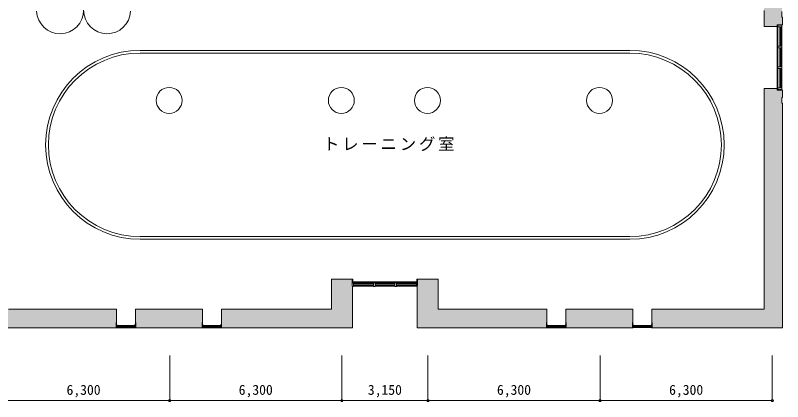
# Model space of a CAD drawing. Units: millimetres, scale not verified. Extents: x -61855 to 52913, y -114842 to -21833.
# Drawn here: x 24835 to 52913, y -108868 to -94726 of the extents above; entities that cross this region are included whole.
import ezdxf
from ezdxf.enums import TextEntityAlignment as Align

# ---------------------------------------------------------------- set-up
doc = ezdxf.new("R2010")
doc.units = ezdxf.units.MM
doc.header["$LTSCALE"] = 200
doc.header["$PDMODE"] = 32
doc.header["$PDSIZE"] = 80
for name, color, linetype, lineweight in [('0-1_躯体', 7, 'Continuous', 9), ('0-2_建具', 7, 'Continuous', 9), ('0-6_寸法', 4, 'Continuous', 5)]:
    doc.layers.add(name, color=color, linetype=linetype, lineweight=lineweight)
doc.layers.add('0-4_室名', color=7, linetype='Continuous')
doc.styles.add('・', font='')
doc.styles.add('ＭＳ ゴシック', font='')
doc.styles.get('・').set_extended_font_data('・')
doc.styles.get('ＭＳ ゴシック').set_extended_font_data('MS Gothic')

msp = doc.modelspace()

# ---------------------------------------------------------------- linework, layer by layer
at = {"layer": '0-1_躯体'}
for p, q in [((52233.2, -94550), (52233.2, -95130)), ((52913.2, -95070), (52913.2, -94790)), ((52233.2, -95130), (52713.2, -95130)), ((52713.2, -95070), (52713.2, -97460)), ((52913.2, -95070), (52713.2, -95070)), ((52233.2, -97400), (52233.2, -105485)), ((52233.2, -97400), (52713.2, -97400)), ((52713.2, -97460), (52913.2, -97460)), ((52913.2, -97740), (52913.2, -97460)), ((52913.2, -97740), (52883.2, -97740)), ((52913.2, -106165), (52913.2, -97940)), ((37163.2, -104385), (36403.2, -104385)), ((36403.2, -104385), (36403.2, -105485)), ((37163.2, -104385), (37163.2, -104635)), ((40313.2, -104385), (39553.2, -104385)), ((40313.2, -104385), (40313.2, -105485)), ((37173.2, -104635), (37163.2, -104635)), ((39543.2, -104620), (39543.2, -106165)), ((28533.2, -105485), (24583.2, -105485)), ((28533.2, -105485), (28533.2, -105965)), ((31678.2, -105485), (29228.2, -105485)), ((29228.2, -105485), (29228.2, -105965)), ((31678.2, -105485), (29228.2, -105485)), ((31678.2, -105485), (31678.2, -105965)), ((32373.2, -105485), (32373.2, -105965)), ((36403.2, -105485), (32373.2, -105485)), ((44283.2, -105485), (40313.2, -105485)), ((47428.2, -105485), (44978.2, -105485)), ((44978.2, -105485), (44978.2, -105965)), ((47428.2, -105485), (47428.2, -105965)), ((48123.2, -105485), (48123.2, -105965)), ((52233.2, -105485), (48123.2, -105485)), ((28523.2, -105965), (28523.2, -106115)), ((28533.2, -105965), (28523.2, -105965)), ((28533.2, -105975), (28533.2, -106165)), ((29228.2, -105965), (29238.2, -105965)), ((29228.2, -105974.9), (29228.2, -106165)), ((29238.2, -105965), (29238.2, -106115)), ((32373.2, -105965), (32383.2, -105965)), ((32383.2, -105965), (32383.2, -106115)), ((44273.2, -105965), (44273.2, -106115)), ((44283.2, -105975), (44283.2, -106165)), ((44978.2, -105965), (44988.2, -105965)), ((44978.2, -105974.9), (44978.2, -106165)), ((44988.2, -105965), (44988.2, -106115)), ((48123.2, -105965), (48133.2, -105965)), ((48133.2, -105965), (48133.2, -106115)), ((47418.2, -106165), (39543.2, -106165)), ((52913.2, -106165), (48133.2, -106165))]:
    msp.add_line(p, q, dxfattribs=at)
for points in [[(52913.2, -94790), (52883.2, -94790), (52883.2, -94590)], [(52913.2, -97940), (52883.2, -97940), (52883.2, -97740)], [(39553.2, -104385), (39553.2, -104620), (39543.2, -104620)], [(37173.2, -104635), (37173.2, -106165), (23803.2, -106165)], [(44283.2, -105485), (44283.2, -105965), (44273.2, -105965)], [(31678.2, -105965), (31668.2, -105965), (31668.2, -106115)], [(47428.2, -105965), (47418.2, -105965), (47418.2, -106115)]]:
    msp.add_lwpolyline(points, dxfattribs=at)
for centre in [(30463.7, -97840), (36763.7, -97840), (39913.7, -97840), (46213.7, -97840)]:
    msp.add_circle(centre, 475, dxfattribs=at)
at = {"layer": '0-1_躯体', "color": 9}
for points in [[(52233.2, -95130), (52713.2, -95130), (52233.2, -94309.9), (52713.2, -94309.9)], [(52713.2, -95070), (52883.2, -95070), (52713.2, -94309.9), (52883.2, -94309.9)], [(52913.2, -94790), (52883.2, -94790), (52913.2, -95070), (52883.2, -95070)], [(52713.2, -97400), (52233.2, -97400), (52713.2, -97460), (52233.2, -97460)], [(52883.2, -97460), (52233.2, -97460), (52883.2, -97940), (52233.2, -97940)], [(52913.2, -97460), (52883.2, -97460), (52913.2, -97740), (52883.2, -97740)], [(52913.2, -97940), (52233.2, -97940), (52913.2, -105485), (52233.2, -105485)], [(36403.2, -104385), (36403.2, -106165), (37163.2, -104385), (37163.2, -106165)], [(40313.2, -104385), (39553.2, -104385), (40313.2, -106165), (39553.2, -106165)], [(37163.2, -104635), (37163.2, -106165), (37173.2, -104635), (37173.2, -106165)], [(39553.2, -104620), (39543.2, -104620), (39553.2, -106165), (39543.2, -106165)], [(28523.2, -105485), (23803.2, -105485), (28523.2, -106165), (23803.2, -106165)], [(28533.2, -105485), (28523.2, -105485), (28533.2, -105965), (28523.2, -105965)], [(29238.2, -105965), (29238.2, -105485), (29228.2, -105965), (29228.2, -105485)], [(31668.2, -106165), (31668.2, -105485), (29238.2, -106165), (29238.2, -105485)], [(31668.2, -105965), (31678.2, -105965), (31668.2, -105485), (31678.2, -105485)], [(32373.2, -105485), (32373.2, -105965), (32383.2, -105485), (32383.2, -105965)], [(32383.2, -106165), (36403.2, -106165), (32383.2, -105485), (36403.2, -105485)], [(40313.2, -105485), (40313.2, -106165), (44273.2, -105485), (44273.2, -106165)], [(44283.2, -105485), (44273.2, -105485), (44283.2, -105965), (44273.2, -105965)], [(44988.2, -105965), (44988.2, -105485), (44978.2, -105965), (44978.2, -105485)], [(44988.2, -106165), (47418.2, -106165), (44988.2, -105485), (47418.2, -105485)], [(47418.2, -105965), (47428.2, -105965), (47418.2, -105485), (47428.2, -105485)], [(48133.2, -105965), (48133.2, -105485), (48123.2, -105965), (48123.2, -105485)], [(52913.2, -106165), (52913.2, -105485), (48133.2, -106165), (48133.2, -105485)]]:
    msp.add_solid(points, dxfattribs=at)
at = {"layer": '0-2_建具'}
for p, q in [((52713.2, -95070), (52713.2, -95130)), ((52713.2, -95070), (52883.2, -95070)), ((52713.2, -97459.9), (52713.2, -95090)), ((52733.2, -95130), (52713.2, -95130)), ((52883.2, -95090), (52733.2, -95090)), ((52733.2, -95090), (52733.2, -97440)), ((52883.2, -95150), (52733.2, -95150)), ((52808.2, -95150), (52808.2, -95853)), ((52845.7, -95150), (52845.7, -95853)), ((52883.2, -97424.7), (52883.2, -95070)), ((29400.7, -96010), (47315.7, -96010)), ((52883.2, -95853), (52733.2, -95853)), ((52883.2, -95913), (52733.2, -95913)), ((52808.2, -96616.3), (52808.2, -95913)), ((52845.7, -96616.3), (52845.7, -95913)), ((29400.7, -96110), (47315.7, -96110)), ((52883.2, -96616.3), (52733.2, -96616.3)), ((52883.2, -96676.3), (52733.2, -96676.3)), ((52808.2, -97380), (52808.2, -96676.3)), ((52845.7, -97380), (52845.7, -96676.3)), ((52713.2, -97400), (52733.2, -97400)), ((52883.2, -97380), (52733.2, -97380)), ((52883.2, -97424.7), (52883.2, -97459.9)), ((52713.2, -97459.9), (52883.2, -97459.9)), ((52883.2, -97440), (52733.2, -97440)), ((47315.7, -102825), (29400.7, -102825)), ((47315.7, -102925), (29400.7, -102925)), ((37163.2, -104385), (37188.2, -104385)), ((37188.2, -104385), (37188.2, -104515)), ((39553.2, -104385), (39528.2, -104385)), ((39528.2, -104515), (39528.2, -104385)), ((39553.2, -104385), (39553.2, -104620)), ((37173.2, -104635), (37173.2, -104655)), ((37188.2, -104485), (39528.2, -104485)), ((37188.2, -104515), (37203.2, -104515)), ((37203.2, -104515), (39513.2, -104515)), ((37203.2, -104540), (37938.2, -104540)), ((37203.2, -104590), (37938.2, -104590)), ((37203.2, -104592), (37938.2, -104592)), ((37203.2, -104620), (37938.2, -104620)), ((37596.1, -104635), (37203.2, -104635)), ((37527.6, -104635), (37938.2, -104635)), ((37938.2, -104515), (37938.2, -104655)), ((37998.2, -104655), (37938.2, -104655)), ((37998.2, -104515), (37998.2, -104655)), ((37998.2, -104540), (38718.2, -104540)), ((38718.2, -104590), (37998.2, -104590)), ((38718.2, -104592), (37998.2, -104592)), ((38718.2, -104620), (37998.2, -104620)), ((37998.2, -104635), (38718.2, -104635)), ((38778.2, -104515), (38718.2, -104515)), ((38718.2, -104515), (38718.2, -104655)), ((38778.2, -104655), (38718.2, -104655)), ((38778.2, -104515), (38778.2, -104655)), ((39513.2, -104540), (38778.2, -104540)), ((39513.2, -104590), (38778.2, -104590)), ((38778.2, -104592), (39513.2, -104592)), ((39513.2, -104620), (38778.2, -104620)), ((39513.2, -104635), (38778.2, -104635)), ((39528.2, -104515), (39513.2, -104515)), ((39513.2, -104515), (39513.2, -104655)), ((39543.2, -104655), (39513.2, -104655)), ((39543.2, -104620), (39543.2, -104655)), ((39543.2, -104620), (39553.2, -104620)), ((28533.2, -105975), (28523.2, -105975)), ((28523.2, -105975), (28523.2, -106165)), ((28533.2, -105975), (28533.2, -106040)), ((28548.2, -106040), (28533.2, -106040)), ((28548.2, -106040), (28548.2, -106165)), ((28548.2, -106085), (28880.7, -106085)), ((28548.2, -106115), (28880.7, -106115)), ((28548.2, -106117.5), (28880.7, -106117.5)), ((28548.2, -106135), (28880.7, -106135)), ((29213.2, -106085), (28880.7, -106085)), ((29213.2, -106115), (28880.7, -106115)), ((29213.2, -106117.5), (28880.7, -106117.5)), ((29213.2, -106135), (28880.7, -106135)), ((29213.2, -106040), (29228.2, -106040)), ((29213.2, -106040), (29213.2, -106165)), ((29228.2, -105975), (29238.2, -105975)), ((29228.2, -105975), (29228.2, -106040)), ((29238.2, -105975), (29238.2, -106165)), ((31678.2, -105975), (31668.2, -105975)), ((31668.2, -105975), (31668.2, -106165)), ((31678.2, -105975), (31678.2, -106040)), ((31693.2, -106040), (31678.2, -106040)), ((31693.2, -106040), (31693.2, -106165)), ((31693.2, -106085), (32025.7, -106085)), ((31693.2, -106115), (32025.7, -106115)), ((31693.2, -106117.5), (32025.7, -106117.5)), ((31693.2, -106135), (32025.7, -106135)), ((32358.2, -106085), (32025.7, -106085)), ((32358.2, -106115), (32025.7, -106115)), ((32358.2, -106117.5), (32025.7, -106117.5)), ((32358.2, -106135), (32025.7, -106135)), ((32358.2, -106040), (32373.2, -106040)), ((32358.2, -106040), (32358.2, -106165)), ((32373.2, -105975), (32383.2, -105975)), ((32373.2, -105975), (32373.2, -106040)), ((32383.2, -105975), (32383.2, -106165)), ((44283.2, -105975), (44273.2, -105975)), ((44273.2, -105975), (44273.2, -106165)), ((44283.2, -105975), (44283.2, -106040)), ((44298.2, -106040), (44283.2, -106040)), ((44298.2, -106040), (44298.2, -106165)), ((44298.2, -106085), (44630.7, -106085)), ((44298.2, -106115), (44630.7, -106115)), ((44298.2, -106117.5), (44630.7, -106117.5)), ((44298.2, -106135), (44630.7, -106135)), ((44963.2, -106085), (44630.7, -106085)), ((44963.2, -106115), (44630.7, -106115)), ((44963.2, -106117.5), (44630.7, -106117.5)), ((44963.2, -106135), (44630.7, -106135)), ((44963.2, -106040), (44978.2, -106040)), ((44963.2, -106040), (44963.2, -106165)), ((44978.2, -105975), (44988.2, -105975)), ((44978.2, -105975), (44978.2, -106040)), ((44988.2, -105975), (44988.2, -106165)), ((47428.2, -105975), (47418.2, -105975)), ((47418.2, -105975), (47418.2, -106165)), ((47428.2, -105975), (47428.2, -106040)), ((47443.2, -106040), (47428.2, -106040)), ((47443.2, -106040), (47443.2, -106165)), ((47443.2, -106085), (47775.7, -106085)), ((47443.2, -106115), (47775.7, -106115)), ((47443.2, -106117.5), (47775.7, -106117.5)), ((47443.2, -106135), (47775.7, -106135)), ((48108.2, -106085), (47775.7, -106085)), ((48108.2, -106115), (47775.7, -106115)), ((48108.2, -106117.5), (47775.7, -106117.5)), ((48108.2, -106135), (47775.7, -106135)), ((48108.2, -106040), (48123.2, -106040)), ((48108.2, -106040), (48108.2, -106165)), ((48123.2, -105975), (48133.2, -105975)), ((48123.2, -105975), (48123.2, -106040)), ((48133.2, -105975), (48133.2, -106165)), ((28548.2, -106165), (28523.2, -106165)), ((28548.2, -106150), (28880.7, -106150)), ((29213.2, -106150), (28880.7, -106150)), ((29238.2, -106165), (29213.2, -106165)), ((31693.2, -106165), (31668.2, -106165)), ((31693.2, -106150), (32025.7, -106150)), ((32358.2, -106150), (32025.7, -106150)), ((32358.2, -106165), (32383.2, -106165)), ((44298.2, -106165), (44273.2, -106165)), ((44298.2, -106150), (44630.7, -106150)), ((44963.2, -106150), (44630.7, -106150)), ((44988.2, -106165), (44963.2, -106165)), ((47443.2, -106165), (47418.2, -106165)), ((47443.2, -106150), (47775.7, -106150)), ((48108.2, -106150), (47775.7, -106150)), ((48108.2, -106165), (48133.2, -106165))]:
    msp.add_line(p, q, dxfattribs=at)
for points in [[(37163.2, -104385), (37163.2, -104635), (37173.2, -104635)], [(37203.2, -104515), (37203.2, -104655), (37173.2, -104655)]]:
    msp.add_lwpolyline(points, dxfattribs=at)
at = {"layer": '0-2_建具', "color": 4, "lineweight": 5}
for centre, start, end in [((26473.2, -94540), 181.9991, 359.98638), ((28193.1, -94539), 180.06502, 357.93585)]:
    msp.add_arc(centre, 860, start, end, dxfattribs=at)
at = {"layer": '0-2_建具'}
for centre, radius, start, end in [((29400.7, -99467.5), 3457.5, 90, 270), ((47315.7, -99467.5), 3457.5, 270, 90), ((29400.7, -99467.5), 3357.5, 90, 270), ((47315.7, -99467.5), 3357.5, 270, 90)]:
    msp.add_arc(centre, radius, start, end, dxfattribs=at)
at = {"layer": '0-6_寸法'}
for p, q in [((30483.2, -108828.1), (30483.2, -107175.4)), ((36783.2, -108828.1), (36783.2, -107175.4)), ((39933.2, -108828.1), (39933.2, -107175.4)), ((46233.2, -108828.1), (46233.2, -107175.4)), ((52533.2, -108828.1), (52533.2, -107175.4)), ((24183.2, -108828.1), (30483.2, -108828.1)), ((30483.2, -108828.1), (36783.2, -108828.1)), ((36783.2, -108828.1), (39933.2, -108828.1)), ((39933.2, -108828.1), (46233.2, -108828.1)), ((46233.2, -108828.1), (52533.2, -108828.1))]:
    msp.add_line(p, q, dxfattribs=at)
for p in [(30483.2, -108828.1), (36783.2, -108828.1), (39933.2, -108828.1), (46233.2, -108828.1), (52533.2, -108828.1)]:
    msp.add_point(p, dxfattribs=at)

# ---------------------------------------------------------------- texts
at = {"layer": '0-4_室名', "insert": (36093.8, -99695.9), "char_height": 439.9, "attachment_point": 7, "style": '・'}
msp.add_mtext('\\T1.17;トレーニング室', dxfattribs=at)
at = {"layer": '0-6_寸法', "style": 'ＭＳ ゴシック'}
for s, p in [('6,300', (26708.2, -108728.1)), ('6,300', (33008.2, -108728.1)), ('3,150', (37733.2, -108728.1)), ('6,300', (42458.2, -108728.1)), ('6,300', (48758.2, -108728.1))]:
    msp.add_text(s, height=366.6, dxfattribs=at).set_placement(p, align=Align.BOTTOM_LEFT)

doc.saveas('drawing.dxf')
